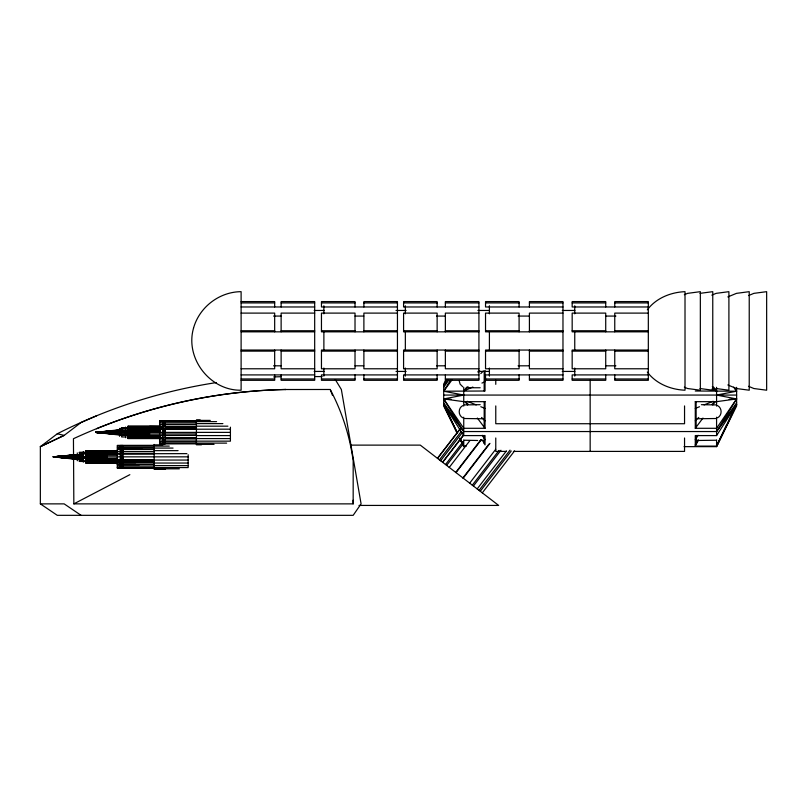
<?xml version="1.0" encoding="UTF-8"?>
<svg xmlns="http://www.w3.org/2000/svg" width="807" height="807" viewBox="0 0 807 807"><rect width="100%" height="100%" fill="white"/><g stroke="black" fill="none" stroke-linecap="round" stroke-linejoin="round"><path stroke-width="1.21" d="M484.16 391.012L484.22 371.321M484.16 427.125L484.22 401.593L485.037 401.664L485.037 428.295L463.743 428.295L443.699 398.93L463.743 395.067L443.699 391.213L450.81 379.643M447.845 379.613L443.699 385.746L446.342 380.188L443.699 385.746L448.157 379.714M443.699 385.746L445.868 381.237M716.576 445.777L726.33 425.642M445.928 379.633L443.699 384.152L443.699 405.992L457.065 433.097M457.418 433.309L443.699 404.398L463.743 431.543L716.576 431.543L736.62 404.398L716.576 446.11L695.281 446.11L698.489 440.067M695.281 444.889L697.914 440.087M734.683 388.056L736.62 391.213L716.576 395.067L736.62 398.93L716.576 431.543L736.62 402.794M695.281 439.734L698.085 435.296M695.281 446.11L695.281 435.588L716.576 435.588L736.62 404.398L716.576 446.644L684.033 446.644M729.104 399.304L736.62 398.93L716.576 428.295L695.281 428.295L695.281 401.664L696.108 401.593L696.159 427.125M443.699 387.35L448.712 380.158M451.87 380.077L443.699 391.213L485.037 391.012L485.037 370.524M695.281 428.295L702.958 418.056M712.793 404.963L715.063 401.936M647.325 309.817C656.051 298.156 670.728 292.245 685.012 291.67L685.012 390.215C670.728 389.64 656.051 383.728 647.325 372.067M437.424 458.315L460.373 428.497M437.555 458.406L460.494 428.598M439.432 459.859L461.251 431.503M440.612 460.767L462.431 432.421M442.539 462.25L463.188 435.417M442.67 462.35L463.319 435.518M445.514 464.539L463.107 441.681M446.624 465.397L463.45 443.527M449.247 467.414L469.906 440.582M455.733 472.398L480.962 439.603M456.026 472.63L481.265 439.835M462.905 477.926L488.911 444.132M463.208 478.158L489.97 443.376M469.684 483.141L495.69 449.348M472.307 485.158L499.079 450.377M473.427 486.016L500.955 450.245M477.189 488.911L506.503 450.82M479.065 490.353L510.024 450.135M480.246 491.271L511.265 450.962M482.304 492.845L514.624 450.851M472.841 387.037L463.743 391.012L466.779 387.148M478.148 372.652L479.671 370.716M463.743 391.012L468.01 386.654M480.801 373.601L483.363 370.988M695.281 420.861L698.771 417.431M712.127 404.297L714.79 401.674M216.427 382.568A527.748 527.748 0 0 0 57.287 433.773L40.35 446.685L40.35 503.871L57.287 515.33L353.173 515.33L361.082 503.871L341.351 389.488L335.278 379.562M462.764 405.618C458.033 408.009 458.033 415.413 462.764 417.804M717.554 417.804C722.285 415.413 722.285 408.009 717.554 405.618M73.558 457.508L73.841 503.871L129.846 474.677M481.94 383.073L485.037 381.721M96.527 415.807L81.093 422.495L64.157 435.397L40.35 446.685L64.157 435.397L57.287 433.773M285.658 389.488C212.503 390.981 139.843 408.029 73.447 438.715L73.538 455.007M684.346 294.696L687.594 293.355L700.345 291.67L700.345 390.215L687.594 388.53L684.346 387.189M711.824 295.14L716.142 293.355L728.903 291.67L728.903 390.215L716.142 388.53M727.833 296.926L736.478 293.355L749.229 291.67L749.229 390.215L736.478 388.53L727.833 384.949M748.493 295.584L753.899 293.355L766.65 291.67L766.65 390.215L753.899 388.53L748.493 386.301M695.281 408.423L699.518 406.728M704.067 404.912L713.166 401.281M736.62 398.93L716.576 401.664L695.281 401.664M700.012 293.355L712.763 291.67L712.763 390.215L700.012 388.53M715.799 440.239L696.38 440.491M464.529 404.912L480.185 404.68M715.799 418.51L697.631 418.752M121.655 435.266L95.66 432.381L121.655 429.495M79.389 459.728L53.403 456.843L78.229 454.462M126.699 435.165L95.66 432.381L121.726 429.96L95.66 432.381L126.699 435.255M81.951 459.496L53.403 456.843L85.673 453.847L186.901 453.635M81.951 459.405L53.403 456.843L81.951 454.28M126.699 434.872L95.66 432.381L121.726 430.212L95.66 432.381L126.699 434.963M81.951 459.223L53.403 456.843L83.192 454.361M81.951 459.143L53.403 456.843L83.192 454.452M126.699 434.489L95.66 432.381L122.967 430.524M83.192 454.886L53.403 456.843L83.192 458.8L53.403 456.843L83.192 454.825M126.699 434.418L95.66 432.381L124.207 430.504M127.94 430.877L95.66 432.381L119.244 433.47L95.66 432.381L128.363 430.928M85.673 457.619L53.403 456.843L78.229 455.652L53.403 456.843L85.673 458.396L53.403 456.843L78.229 456.227L53.403 456.843L107.26 457.619L107.26 458.396M95.66 432.381L127.94 431.574L95.66 432.381L119.244 432.966L95.66 432.381L230.419 432.381M241.111 301.576L274.673 301.576L274.673 306.973M241.111 302.918L274.673 302.918M281.129 302.918L314.68 302.918M321.458 302.918L355.019 302.918M363.886 302.918L397.447 302.918M403.581 302.918L437.132 302.918M445.363 302.918L478.924 302.918M485.532 302.918L519.093 302.918M529.412 302.918L562.973 302.918M572.173 302.918L605.724 302.918M614.763 302.918L648.324 302.918M241.111 306.973L314.68 306.973M397.447 306.973L321.458 306.973L321.458 301.576L355.019 301.576L355.019 306.973M478.924 306.973L403.581 306.973L403.581 301.576L437.132 301.576L437.132 306.973M562.973 306.973L485.532 306.973L485.532 301.576L519.093 301.576L519.093 306.973M648.324 306.973L572.173 306.973L572.173 301.576L605.724 301.576L605.724 306.973M314.165 310.453L324.232 310.453M396.025 310.453L406.103 310.453M477.895 310.453L489.224 310.453M562.277 310.453L574.866 310.453M241.111 313.106L274.673 313.106L274.673 331.838M314.68 313.106L281.129 313.106L281.129 331.838M397.447 313.106L363.886 313.106L363.886 331.838M478.924 313.106L445.363 313.106L445.363 331.838M562.973 313.106L529.412 313.106L529.412 331.838M648.324 313.106L614.763 313.106L614.763 331.838M273.533 316.072L281.018 316.072M355.05 316.072L363.775 316.072M436.526 316.072L445.252 316.072M518.084 316.072L529.311 316.072M605.926 316.072L615.902 316.072M241.111 330.749L274.673 330.749M281.129 330.749L314.68 330.749M321.458 330.749L355.019 330.749M363.886 330.749L397.447 330.749M403.581 330.749L437.132 330.749M445.363 330.749L478.924 330.749M485.532 330.749L519.093 330.749M529.412 330.749L562.973 330.749M572.173 330.749L605.724 330.749M614.763 330.749L648.324 330.749M241.111 331.838L314.68 331.838M397.447 331.838L321.458 331.838L321.458 313.106L355.019 313.106L355.019 331.838M478.924 331.838L403.581 331.838L403.581 313.106L437.132 313.106L437.132 331.838M562.973 331.838L485.532 331.838L485.532 313.106L519.093 313.106L519.093 331.838M648.324 331.838L572.173 331.838L572.173 313.106L605.724 313.106L605.724 331.838M241.111 350.046L314.68 350.046M397.447 350.046L321.458 350.046L321.458 368.779L355.019 368.779L355.019 350.046M478.924 350.046L403.581 350.046L403.581 368.779L437.132 368.779L437.132 350.046M562.973 350.046L485.532 350.046L485.532 368.779L519.093 368.779L519.093 350.046M648.324 350.046L572.173 350.046L572.173 368.779L605.724 368.779L605.724 350.046M241.111 351.126L274.673 351.126M281.129 351.126L314.68 351.126M321.458 351.126L355.019 351.126M363.886 351.126L397.447 351.126M403.581 351.126L437.132 351.126M445.363 351.126L478.924 351.126M485.532 351.126L519.093 351.126M529.412 351.126L562.973 351.126M572.173 351.126L605.724 351.126M614.763 351.126L648.324 351.126M273.533 365.813L281.018 365.813M355.05 365.813L363.775 365.813M436.526 365.813L445.252 365.813M518.084 365.813L529.311 365.813M605.926 365.813L615.902 365.813M241.111 368.779L274.673 368.779L274.673 350.046M314.68 368.779L281.129 368.779L281.129 350.046M397.447 368.779L363.886 368.779L363.886 350.046M478.924 368.779L445.363 368.779L445.363 350.046M562.973 368.779L529.412 368.779L529.412 350.046M648.324 368.779L614.763 368.779L614.763 350.046M314.165 371.432L324.232 371.432M396.025 371.432L406.103 371.432M477.895 371.432L489.224 371.432M562.277 371.432L574.866 371.432M241.111 374.912L314.68 374.912M397.447 374.912L321.458 374.912L321.458 380.309L355.019 380.309L355.019 374.912M478.924 374.912L403.581 374.912L403.581 380.309L437.132 380.309L437.132 374.912M562.973 374.912L485.532 374.912L485.532 380.309L519.093 380.309L519.093 374.912M648.324 374.912L572.173 374.912L572.173 380.309L605.724 380.309L605.724 374.912M314.589 376.576L322.134 376.576M241.111 378.967L274.673 378.967M281.129 378.967L314.68 378.967M321.458 378.967L355.019 378.967M363.886 378.967L397.447 378.967M403.581 378.967L437.132 378.967M445.363 378.967L478.924 378.967M485.532 378.967L519.093 378.967M529.412 378.967L562.973 378.967M572.173 378.967L605.724 378.967M614.763 378.967L648.324 378.967M241.111 380.309L274.673 380.309L274.673 374.912M466.406 387.753L480.185 387.753M284.992 389.519L330.214 389.488A332.827 332.827 0 0 1 332.393 395.198M695.281 391.012L736.62 391.213L733.654 387.158M443.699 395.067L736.62 395.067M485.037 401.664L463.743 401.664L443.699 398.93L463.743 431.543L443.699 402.794M701.384 404.68L715.799 404.912M482.687 418.752L464.529 418.51M200.217 419.973L196.434 419.973L196.434 444.788L201.478 444.788M196.434 420.397L210.284 420.397M159.594 420.861L196.434 420.861L159.594 420.911L159.594 424.724M162.641 421.224L165.314 421.012M162.641 421.425L165.314 421.637M159.594 421.557L216.579 421.637M162.641 422.283L165.314 422.283M159.594 422.929L196.434 422.929M162.641 423.443L165.314 423.443M196.434 423.604L222.873 423.604M162.641 424.018L165.314 424.018M159.594 424.522L196.434 424.522M162.641 425.622L165.314 425.622M160.321 426.177L127.94 426.177L127.94 438.584L160.321 438.584M196.434 426.177L227.907 426.177M127.94 426.389L196.434 426.389M163.095 426.59L149.517 426.389M165.566 426.59L196.434 426.59M127.94 426.883L163.095 427.196M127.94 427.004L162.812 427.004M165.304 427.004L196.434 427.004M165.566 427.196L196.434 427.196M128.363 427.649L165.314 428.265M128.363 427.831L121.655 427.811L121.655 428.477M121.655 428.093L126.124 428.093L121.655 428.204M127.94 427.992L160.321 427.992M165.566 428.144L196.434 428.144M126.154 428.467L119.527 428.467L119.527 429.001M162.641 429.052L165.314 429.052M127.94 429.274L162.812 429.274M165.304 429.274L230.419 429.173M149.517 429.385L163.095 429.385M165.566 429.385L196.434 429.385M127.94 430.06L149.517 430.05L149.517 431.039L127.94 431.039M162.641 430.464L165.314 430.464L165.314 421.869L162.641 421.869L162.641 431.997L165.314 431.997L165.314 431.18L162.641 431.18M127.94 430.777L160.321 430.777M149.517 430.827L160.633 430.827M128.363 431.442L149.517 431.574L149.517 432.381M127.94 432.239L128.363 426.338M127.94 432.491L128.363 438.413M162.641 432.774L165.314 432.774M127.94 433.157L149.517 433.157L149.517 433.934M127.94 433.722L149.517 433.722M163.095 433.934L128.363 434.055M165.304 433.984L196.434 433.934M162.641 434.186L165.314 434.186M128.363 434.59L149.517 434.68L149.517 435.377M127.94 434.973L149.517 434.973M162.641 434.973L165.314 434.973M127.94 435.477L163.095 435.377M165.304 435.477L196.434 435.377M196.434 435.588L230.419 435.588M457.246 432.582L443.699 404.398L463.743 435.588L485.037 435.588L485.037 444.889L482.415 440.087M127.94 436.052L160.633 436.617M127.94 436.769L160.321 436.769M126.124 436.95L121.655 436.96L121.655 436.274M127.94 437.041L149.517 437.162M162.641 437.071L165.314 437.071M149.517 437.565L163.095 437.565M165.566 437.565L196.434 437.565M127.94 437.828L196.434 437.747M127.94 437.868L149.517 437.969M149.517 438.171L163.095 438.171M165.566 438.171L196.434 438.171M127.94 438.372L162.812 438.372M165.304 438.372L196.434 438.372M196.434 438.584L230.419 438.584M162.641 439.623L165.314 439.623M196.434 440.037L159.594 440.037L159.594 443.89L196.434 443.85M477.683 440.491L464.529 440.239M480.185 440.491L483.938 440.491M196.434 441.147L230.419 441.147L230.419 427.175M159.594 441.641L196.434 441.641M162.641 442.105L165.314 441.691M159.594 443.083L226.646 443.124M162.641 443.336L165.314 443.124M162.641 443.527L165.314 443.739L162.641 443.739L162.641 441.691M196.434 444.364L214.057 444.364M154.177 444.859L162.984 444.859M351.166 445.121L420.286 445.121L498.645 505.424L359.004 505.424M154.177 445.333L117.338 445.373L117.338 449.186L141.901 449.186M120.374 445.696L123.057 445.696M117.338 446.019L154.177 446.019M154.177 446.1L169.278 446.1M466.254 446.11L463.743 446.11L459.95 438.221M120.374 446.342L123.057 446.342M120.374 446.745L123.057 446.745M117.338 447.391L154.177 447.391M120.374 447.905L123.057 447.905M154.177 448.077L173.061 448.077M120.374 448.49L123.057 448.49M117.338 448.985L154.177 448.985M154.177 449.348L117.338 449.348L117.338 450.952M120.374 450.084L123.057 450.084M116.813 450.639L85.673 450.639L85.673 463.047L116.813 463.047M120.374 450.8L123.057 450.8M154.177 450.639L178.095 450.639M85.673 450.851L116.813 450.851M107.26 451.063L117.136 451.063M85.673 451.254L107.26 451.254M85.673 451.476L154.177 451.476M505.838 451.406L495.77 451.406L495.77 437.989M513.393 451.406L684.548 451.406L684.548 437.989M85.673 451.668L85.673 453.191M107.26 451.658L154.177 451.658M85.673 452.112L107.26 452.041L107.26 454.25M86.097 452.293L79.389 452.263L79.389 452.949M85.673 452.455L116.813 452.455M79.389 452.586L86.097 452.586M107.26 452.606L117.136 452.606M79.389 452.666L86.097 452.656M120.374 452.727L123.057 452.727M85.673 453.09L107.26 453.151M120.374 453.514L123.057 453.514M85.673 453.927L86.097 456.712M107.26 453.847L154.177 453.847M85.673 454.523L107.26 454.523L107.26 455.501L85.673 455.37M85.673 455.239L117.136 455.299M120.374 455.652L123.057 455.652L123.057 456.469L120.374 456.469L120.374 445.484L123.057 445.484L123.057 454.926M85.673 456.177L107.26 456.046L107.26 456.843M53.403 456.843L188.162 456.843M85.673 457.004L86.097 458.053M85.673 458.053L107.26 458.184M85.673 458.285L86.097 460.404M85.673 458.517L117.136 458.396M120.374 458.648L123.057 458.648L123.057 467.798L120.374 467.798M120.374 458.81L123.057 458.81M85.673 459.062L107.26 459.143L107.26 459.839L154.177 459.839M85.673 459.435L107.26 459.435M120.374 459.445L123.057 459.445M85.673 459.95L154.177 459.95M154.177 460.061L188.162 460.061M85.673 460.404L117.136 461.079M79.389 461.029L86.097 461.029M79.389 461.14L86.097 461.503L79.389 461.422L79.389 460.747M85.673 461.231L154.177 461.231M120.374 461.533L123.057 461.533M85.673 461.634L107.26 461.634M107.26 462.038L154.177 462.038M85.673 462.129L154.177 462.219M120.374 462.24L123.057 462.24M85.673 462.421L107.26 462.421M117.136 462.633L107.26 462.633L107.26 461.342M85.673 462.885L117.136 462.835M154.177 463.047L188.162 463.047M117.338 464.086L154.177 464.086M120.374 464.096L123.057 464.096M135.758 464.338L117.338 464.338L117.338 462.482M154.177 464.509L117.338 464.509L117.338 468.363L154.177 468.312M117.338 464.701L139.44 464.701M154.177 465.619L188.162 465.619M117.338 466.103L154.177 466.103M120.374 466.164L123.057 466.164M120.374 466.567L123.057 466.567M117.338 467.546L188.162 467.586L188.162 454.704M117.338 467.667L145.583 467.667M120.374 467.999L123.057 468.211L120.374 468.211L120.374 457.246L123.057 457.246L123.057 458.033M154.177 468.827L179.356 468.827M165.506 469.25L154.177 469.25L154.177 444.445M40.35 503.871L64.157 503.871L81.093 515.33M73.841 503.871L353.173 503.871L353.173 460.837A213.825 213.825 0 0 0 330.214 389.488M124.207 433.752L126.699 433.873M443.699 398.93L451.214 399.304M467.162 401.281L476.251 404.912M480.801 406.728L485.037 408.423M712.026 389.024L716.576 391.012L713.539 387.148M462.764 386.785L460.101 384.112L459.122 380.47M465.528 401.674L468.191 404.297M481.547 417.431L485.037 420.861M712.309 386.654L716.576 391.012M465.256 401.936L467.525 404.963M477.361 418.056L485.037 428.295M482.233 435.296L485.037 439.734M459.849 438.746L463.743 446.644L463.743 439.845M443.699 404.398L445.323 407.747M460.494 439.069L462.118 442.428M460.051 438.867L463.743 446.644M696.159 444.465L696.108 435.447M736.62 387.35L736.62 405.992L716.576 446.644L716.576 439.845M716.576 387.31L716.576 406.092M716.576 417.189L716.576 435.588M684.548 405.921L684.548 423.725L495.77 423.725L495.77 405.921M614.763 306.973L614.763 301.576L648.324 301.576L648.324 380.309L614.763 380.309L614.763 374.912M590.159 380.268L590.159 451.406M574.755 305.772L574.755 313.832M574.755 331.838L574.755 350.046M574.755 368.042L574.755 376.112M529.412 306.973L529.412 301.576L562.973 301.576L562.973 380.309L529.412 380.309L529.412 374.912M495.77 380.268L495.77 384.344M489.405 305.772L489.405 313.832M489.405 331.838L489.405 350.046M489.405 368.042L489.405 376.112M484.22 435.447L484.22 443.386M463.743 387.31L463.743 406.092M463.743 417.189L463.743 435.588M445.363 306.973L445.363 301.576L478.924 301.576L478.924 380.309L445.363 380.309L445.363 374.912M405.346 305.772L405.346 313.832M405.346 331.838L405.346 350.046M405.346 368.042L405.346 376.112M363.886 306.973L363.886 301.576L397.447 301.576L397.447 380.309L363.886 380.309L363.886 374.912M323.879 305.772L323.879 313.832M323.879 331.838L323.879 350.046M323.879 368.042L323.879 376.112M281.129 306.973L281.129 301.576L314.68 301.576L314.68 380.309L281.129 380.309L281.129 374.912M165.314 433.561L165.314 440.208L162.641 440.208L162.641 433.167M162.641 421.012L162.641 421.708M162.641 440.38L162.641 441.298M159.594 424.885L159.594 426.51M159.594 427.307L159.594 428.9M159.594 430.01L159.594 431.614M159.594 432.824L159.594 434.428M159.594 435.558L159.594 437.152M159.594 438.019L159.594 439.876M149.517 429.788L149.517 428.688L121.655 429.062M149.517 436.869L149.517 438.372M125.579 427.074L125.579 428.628M125.579 429.052L125.579 429.566M125.579 430.212L125.579 430.726M125.579 431.493L125.579 432.007M125.579 432.824L125.579 433.339M125.579 434.105L125.579 434.62M125.579 435.255L125.579 435.77M125.579 436.183L125.579 437.687M119.527 435.76L119.527 436.284M117.338 451.769L117.338 453.363M117.338 454.482L117.338 456.076M117.338 457.297L117.338 458.89M117.338 460.02L117.338 461.624M107.26 450.851L107.26 451.829M86.097 450.81L86.097 451.355M83.313 451.537L83.313 452.414M83.313 452.576L83.313 453.09M83.313 453.524L83.313 454.038M83.313 454.674L83.313 455.188M83.313 455.965L83.313 456.48M83.313 457.297L83.313 457.811M83.313 458.568L83.313 459.082M83.313 459.718L83.313 460.232M83.313 460.646L83.313 462.149M77.26 452.939L77.26 453.463M77.26 460.222L77.26 460.747M273.684 376.96A527.748 527.748 0 0 1 280.876 376.698M96.527 428.709A527.738 527.738 0 0 1 285.668 389.488M353.073 500.209A332.827 332.827 0 0 1 353.173 503.871M193.519 328.187C184.884 358.187 209.901 390.79 241.111 390.215L241.111 291.67C219.333 291.791 199.279 307.185 193.519 328.187M83.192 455.41L80.71 455.531L83.192 455.461"/></g></svg>
